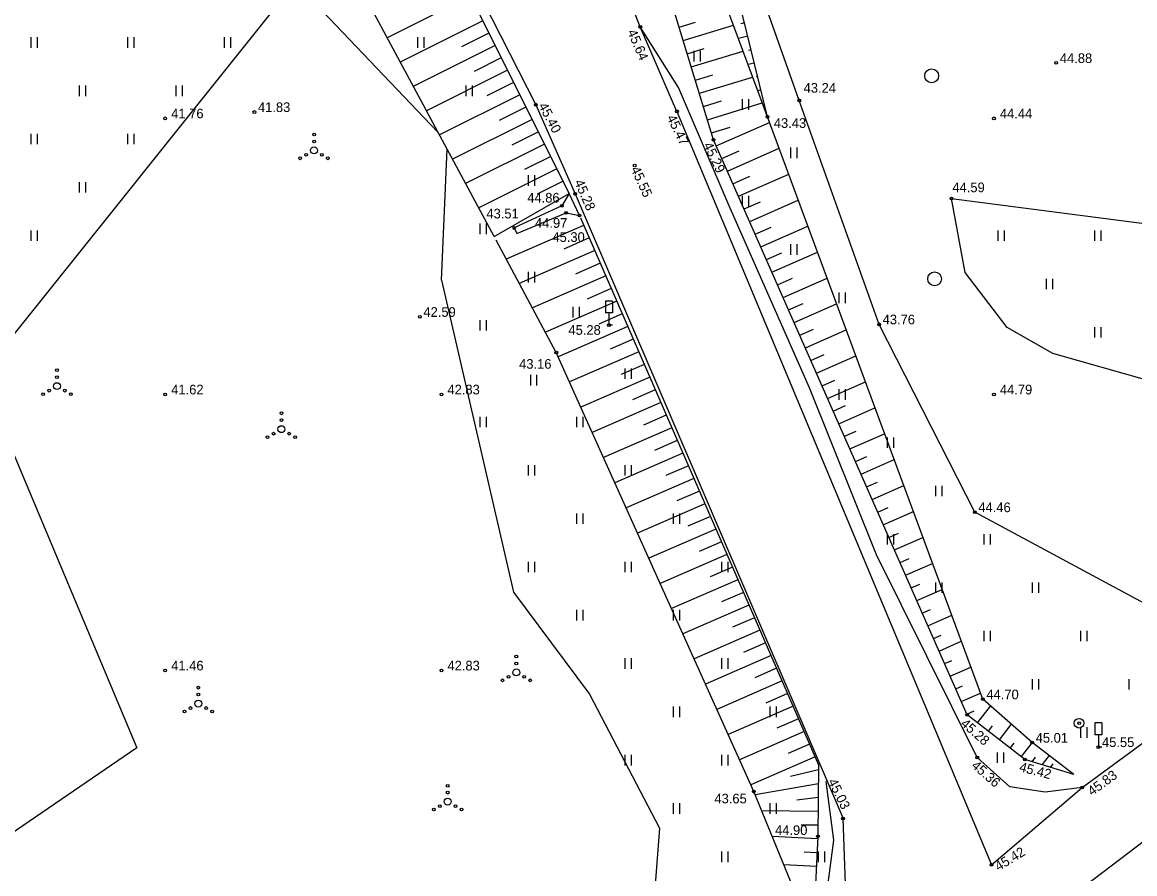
# Model space of a CAD drawing. Extents: x 642058 to 655509, y 6458707 to 6469679.
# Drawn here: x 644129.6 to 644210.2, y 6459325.3 to 6459387 of the extents above; entities that cross this region are included whole.
import ezdxf

# ---------------------------------------------------------------- set-up
doc = ezdxf.new("R2010")
doc.units = 0
for name, color, linetype in [('HALJASTUS', 7, 'Continuous'), ('HOONEDET', 7, 'Continuous'), ('KORGUS', 7, 'Continuous'), ('LIIKLUS', 7, 'Continuous'), ('MOOTKORG', 7, 'Continuous'), ('PIIRIMLEITUD', 7, 'Continuous'), ('RELJEEF', 7, 'Continuous'), ('TEE', 7, 'Continuous'), ('TRUUP', 7, 'Continuous')]:
    doc.layers.add(name, color=color, linetype=linetype)

msp = doc.modelspace()

# ---------------------------------------------------------------- linework, layer by layer
at = {"layer": 'HALJASTUS'}
for p, q in [((644130.272, 6459385.881), (644130.272, 6459385.119)), ((644130.728, 6459385.881), (644130.728, 6459385.119)), ((644137.272, 6459385.881), (644137.272, 6459385.119)), ((644137.728, 6459385.881), (644137.728, 6459385.119)), ((644144.272, 6459385.881), (644144.272, 6459385.119)), ((644144.728, 6459385.881), (644144.728, 6459385.119)), ((644158.272, 6459385.881), (644158.272, 6459385.119)), ((644158.728, 6459385.881), (644158.728, 6459385.119)), ((644178.272, 6459384.881), (644178.272, 6459384.119)), ((644178.728, 6459384.881), (644178.728, 6459384.119)), ((644133.772, 6459382.381), (644133.772, 6459381.619)), ((644134.228, 6459382.381), (644134.228, 6459381.619)), ((644140.772, 6459382.381), (644140.772, 6459381.619)), ((644141.228, 6459382.381), (644141.228, 6459381.619)), ((644161.772, 6459382.381), (644161.772, 6459381.619)), ((644162.228, 6459382.381), (644162.228, 6459381.619)), ((644181.772, 6459381.381), (644181.772, 6459380.619)), ((644182.228, 6459381.381), (644182.228, 6459380.619)), ((644130.272, 6459378.881), (644130.272, 6459378.119)), ((644130.728, 6459378.881), (644130.728, 6459378.119)), ((644137.272, 6459378.881), (644137.272, 6459378.119)), ((644137.728, 6459378.881), (644137.728, 6459378.119)), ((644185.272, 6459377.881), (644185.272, 6459377.119)), ((644185.728, 6459377.881), (644185.728, 6459377.119)), ((644166.272, 6459375.881), (644166.272, 6459375.119)), ((644166.728, 6459375.881), (644166.728, 6459375.119)), ((644133.772, 6459375.381), (644133.772, 6459374.619)), ((644134.228, 6459375.381), (644134.228, 6459374.619)), ((644181.772, 6459374.381), (644181.772, 6459373.619)), ((644182.228, 6459374.381), (644182.228, 6459373.619)), ((644130.272, 6459371.881), (644130.272, 6459371.119)), ((644130.728, 6459371.881), (644130.728, 6459371.119)), ((644162.772, 6459372.381), (644162.772, 6459371.619)), ((644163.228, 6459372.381), (644163.228, 6459371.619)), ((644200.272, 6459371.881), (644200.272, 6459371.119)), ((644200.728, 6459371.881), (644200.728, 6459371.119)), ((644207.272, 6459371.881), (644207.272, 6459371.119)), ((644207.728, 6459371.881), (644207.728, 6459371.119)), ((644185.272, 6459370.881), (644185.272, 6459370.119)), ((644185.728, 6459370.881), (644185.728, 6459370.119)), ((644166.272, 6459368.881), (644166.272, 6459368.119)), ((644166.728, 6459368.881), (644166.728, 6459368.119)), ((644203.772, 6459368.381), (644203.772, 6459367.619)), ((644204.228, 6459368.381), (644204.228, 6459367.619)), ((644188.772, 6459367.381), (644188.772, 6459366.619)), ((644189.228, 6459367.381), (644189.228, 6459366.619)), ((644169.507, 6459366.343), (644169.507, 6459365.582)), ((644169.962, 6459366.343), (644169.962, 6459365.582)), ((644162.772, 6459365.381), (644162.772, 6459364.619)), ((644163.228, 6459365.381), (644163.228, 6459364.619)), ((644207.272, 6459364.881), (644207.272, 6459364.119)), ((644207.728, 6459364.881), (644207.728, 6459364.119)), ((644166.435, 6459361.418), (644166.435, 6459360.656)), ((644166.89, 6459361.418), (644166.89, 6459360.656)), ((644173.272, 6459361.881), (644173.272, 6459361.119)), ((644173.728, 6459361.881), (644173.728, 6459361.119)), ((644188.772, 6459360.381), (644188.772, 6459359.619)), ((644189.228, 6459360.381), (644189.228, 6459359.619)), ((644162.772, 6459358.381), (644162.772, 6459357.619)), ((644163.228, 6459358.381), (644163.228, 6459357.619)), ((644169.772, 6459358.381), (644169.772, 6459357.619)), ((644170.228, 6459358.381), (644170.228, 6459357.619)), ((644192.272, 6459356.881), (644192.272, 6459356.119)), ((644192.728, 6459356.881), (644192.728, 6459356.119)), ((644166.272, 6459354.881), (644166.272, 6459354.119)), ((644166.728, 6459354.881), (644166.728, 6459354.119)), ((644173.272, 6459354.881), (644173.272, 6459354.119)), ((644173.728, 6459354.881), (644173.728, 6459354.119)), ((644195.772, 6459353.381), (644195.772, 6459352.619)), ((644196.228, 6459353.381), (644196.228, 6459352.619)), ((644169.772, 6459351.381), (644169.772, 6459350.619)), ((644170.228, 6459351.381), (644170.228, 6459350.619)), ((644176.772, 6459351.381), (644176.772, 6459350.619)), ((644177.228, 6459351.381), (644177.228, 6459350.619)), ((644192.272, 6459349.881), (644192.272, 6459349.119)), ((644192.728, 6459349.881), (644192.728, 6459349.119)), ((644199.272, 6459349.881), (644199.272, 6459349.119)), ((644199.728, 6459349.881), (644199.728, 6459349.119)), ((644166.272, 6459347.881), (644166.272, 6459347.119)), ((644166.728, 6459347.881), (644166.728, 6459347.119)), ((644173.272, 6459347.881), (644173.272, 6459347.119)), ((644173.728, 6459347.881), (644173.728, 6459347.119)), ((644180.272, 6459347.881), (644180.272, 6459347.119)), ((644180.728, 6459347.881), (644180.728, 6459347.119)), ((644195.772, 6459346.381), (644195.772, 6459345.619)), ((644196.228, 6459346.381), (644196.228, 6459345.619)), ((644202.772, 6459346.381), (644202.772, 6459345.619)), ((644203.228, 6459346.381), (644203.228, 6459345.619)), ((644169.772, 6459344.381), (644169.772, 6459343.619)), ((644170.228, 6459344.381), (644170.228, 6459343.619)), ((644176.772, 6459344.381), (644176.772, 6459343.619)), ((644177.228, 6459344.381), (644177.228, 6459343.619)), ((644199.272, 6459342.881), (644199.272, 6459342.119)), ((644199.728, 6459342.881), (644199.728, 6459342.119)), ((644206.272, 6459342.881), (644206.272, 6459342.119)), ((644206.728, 6459342.881), (644206.728, 6459342.119)), ((644173.272, 6459340.881), (644173.272, 6459340.119)), ((644173.728, 6459340.881), (644173.728, 6459340.119)), ((644180.272, 6459340.881), (644180.272, 6459340.119)), ((644180.728, 6459340.881), (644180.728, 6459340.119)), ((644202.772, 6459339.381), (644202.772, 6459338.619)), ((644203.228, 6459339.381), (644203.228, 6459338.619)), ((644209.772, 6459339.381), (644209.772, 6459338.619)), ((644176.772, 6459337.381), (644176.772, 6459336.619)), ((644177.228, 6459337.381), (644177.228, 6459336.619)), ((644183.772, 6459337.381), (644183.772, 6459336.619)), ((644184.228, 6459337.381), (644184.228, 6459336.619)), ((644206.272, 6459335.881), (644206.272, 6459335.119)), ((644206.728, 6459335.881), (644206.728, 6459335.119)), ((644200.242, 6459334.067), (644200.242, 6459333.306)), ((644200.697, 6459334.067), (644200.697, 6459333.306)), ((644173.272, 6459333.881), (644173.272, 6459333.119)), ((644173.728, 6459333.881), (644173.728, 6459333.119)), ((644180.272, 6459333.881), (644180.272, 6459333.119)), ((644180.728, 6459333.881), (644180.728, 6459333.119)), ((644176.772, 6459330.381), (644176.772, 6459329.619)), ((644177.228, 6459330.381), (644177.228, 6459329.619)), ((644183.772, 6459330.381), (644183.772, 6459329.619)), ((644184.228, 6459330.381), (644184.228, 6459329.619)), ((644180.272, 6459326.881), (644180.272, 6459326.119)), ((644180.728, 6459326.881), (644180.728, 6459326.119)), ((644187.272, 6459326.881), (644187.272, 6459326.119)), ((644187.728, 6459326.881), (644187.728, 6459326.119))]:
    msp.add_line(p, q, dxfattribs=at)
for points in [[(644191.681, 6459365.075), (644185.908, 6459381.304), (644177.524, 6459404.952), (644182.441, 6459415.805)], [(644159.742, 6459379), (644149.416, 6459389.87), (644126.81, 6459361.613), (644125.072, 6459360.309), (644095.511, 6459368.569), (644087.541, 6459354.947)], [(644159.994, 6459368.279), (644160.406, 6459377.763)], [(644159.994, 6459368.279), (644165.21, 6459345.674), (644170.717, 6459338.283), (644175.789, 6459328.575), (644175.064, 6459319.156), (644158.98, 6459309.882), (644151.01, 6459305.969), (644145.793, 6459296.116), (644134.635, 6459289.16)], [(644212.204, 6459344.159), (644198.612, 6459351.475), (644191.681, 6459365.075)]]:
    msp.add_lwpolyline(points, dxfattribs=at)
msp.add_lwpolyline([(644196.933, 6459374.2), (644213.873, 6459372.003), (644223.146, 6459371.828), (644221.327, 6459361.155), (644218.324, 6459360.082), (644211.246, 6459360.983), (644204.254, 6459362.956), (644200.951, 6459364.844), (644197.906, 6459368.833)], close=True, dxfattribs=at)
for centre, radius in [((644195.489, 6459383.084), 0.5), ((644150.774, 6459378.831), 0.1), ((644150.774, 6459378.331), 0.1), ((644150.774, 6459377.681), 0.25), ((644149.774, 6459377.106), 0.1), ((644150.209, 6459377.356), 0.1), ((644151.339, 6459377.356), 0.1), ((644151.774, 6459377.106), 0.1), ((644195.702, 6459368.371), 0.5), ((644132.158, 6459361.749), 0.1), ((644132.158, 6459360.599), 0.25), ((644132.158, 6459361.249), 0.1), ((644131.158, 6459360.024), 0.1), ((644131.593, 6459360.274), 0.1), ((644132.723, 6459360.274), 0.1), ((644133.158, 6459360.024), 0.1), ((644148.41, 6459358.631), 0.1), ((644148.41, 6459358.131), 0.1), ((644148.41, 6459357.481), 0.25), ((644147.41, 6459356.906), 0.1), ((644147.845, 6459357.156), 0.1), ((644148.975, 6459357.156), 0.1), ((644149.41, 6459356.906), 0.1), ((644165.415, 6459341.011), 0.1), ((644165.415, 6459340.511), 0.1), ((644164.85, 6459339.536), 0.1), ((644165.415, 6459339.861), 0.25), ((644165.98, 6459339.536), 0.1), ((644142.393, 6459338.752), 0.1), ((644164.415, 6459339.286), 0.1), ((644166.415, 6459339.286), 0.1), ((644142.393, 6459338.252), 0.1), ((644141.828, 6459337.277), 0.1), ((644142.393, 6459337.602), 0.25), ((644142.958, 6459337.277), 0.1), ((644141.393, 6459337.027), 0.1), ((644143.393, 6459337.027), 0.1), ((644160.447, 6459331.648), 0.1), ((644160.447, 6459331.148), 0.1), ((644159.447, 6459329.923), 0.1), ((644159.882, 6459330.173), 0.1), ((644160.447, 6459330.498), 0.25), ((644161.012, 6459330.173), 0.1), ((644161.447, 6459329.923), 0.1)]:
    msp.add_circle(centre, radius, dxfattribs=at)
at = {"layer": 'HOONEDET'}
msp.add_lwpolyline([(644169.249, 6459374.551), (644168.71, 6459373.661), (644165.262, 6459372.058), (644165.453, 6459371.659), (644169.023, 6459373.156), (644169.984, 6459372.958), (644169.249, 6459374.551)], dxfattribs=at)
at = {"layer": 'KORGUS'}
for centre in [(644174.391, 6459386.628), (644174.393, 6459386.628), (644204.509, 6459384.015), (644166.832, 6459380.99), (644185.908, 6459381.304), (644140, 6459380), (644146.451, 6459380.459), (644177.049, 6459380.506), (644183.598, 6459380.116), (644200, 6459380), (644179.702, 6459378.446), (644173.986, 6459376.587), (644169.681, 6459374.524), (644196.933, 6459374.2), (644168.71, 6459373.661), (644169.023, 6459373.156), (644169.984, 6459372.958), (644165.262, 6459372.058), (644158.427, 6459365.621), (644172.125, 6459365.011), (644191.681, 6459365.075), (644168.312, 6459363.042), (644140, 6459360), (644160, 6459360), (644200, 6459360), (644198.612, 6459351.475), (644140, 6459340), (644160, 6459340), (644199.188, 6459337.913), (644198.058, 6459336.785), (644206.162, 6459336.178), (644202.758, 6459334.773), (644207.56, 6459334.446), (644198.793, 6459333.69), (644202.235, 6459333.553), (644206.392, 6459331.528), (644182.609, 6459331.22), (644189.072, 6459329.281), (644187.258, 6459327.981), (644199.828, 6459325.911)]:
    msp.add_circle(centre, 0.1, dxfattribs=at)
at = {"layer": 'LIIKLUS'}
for p, q in [((644171.875, 6459366.761), (644171.875, 6459365.911)), ((644172.375, 6459366.761), (644171.875, 6459366.761)), ((644172.375, 6459366.761), (644172.375, 6459365.911)), ((644172.375, 6459365.911), (644171.875, 6459365.911)), ((644172.125, 6459365.911), (644172.125, 6459365.011)), ((644172.375, 6459365.011), (644172.125, 6459365.011)), ((644207.31, 6459336.196), (644207.31, 6459335.346)), ((644207.81, 6459336.196), (644207.31, 6459336.196)), ((644207.81, 6459336.196), (644207.81, 6459335.346)), ((644207.81, 6459335.346), (644207.31, 6459335.346)), ((644207.56, 6459335.346), (644207.56, 6459334.446)), ((644207.81, 6459334.446), (644207.56, 6459334.446))]:
    msp.add_line(p, q, dxfattribs=at)
at = {"layer": 'PIIRIMLEITUD'}
msp.add_circle((644206.162, 6459336.178), 0.35, dxfattribs=at)
at = {"layer": 'RELJEEF'}
for p, q in [((644162.089, 6459388.86), (644156.066, 6459385.846)), ((644162.984, 6459387.071), (644157.012, 6459384.083)), ((644177.212, 6459386.6), (644178.402, 6459386.964)), ((644177.504, 6459385.644), (644181.133, 6459386.752)), ((644181.935, 6459386.916), (644181.671, 6459386.851)), ((644163.431, 6459386.177), (644161.45, 6459385.185)), ((644182.172, 6459385.945), (644181.494, 6459385.779)), ((644163.879, 6459385.282), (644157.959, 6459382.32)), ((644177.796, 6459384.687), (644179.025, 6459385.063)), ((644178.088, 6459383.731), (644181.83, 6459384.874)), ((644182.41, 6459384.973), (644182.222, 6459384.927)), ((644164.326, 6459384.388), (644162.362, 6459383.405)), ((644182.647, 6459384.002), (644182.195, 6459383.891)), ((644164.774, 6459383.494), (644158.906, 6459380.557)), ((644178.38, 6459382.775), (644179.647, 6459383.161)), ((644165.221, 6459382.6), (644163.274, 6459381.625)), ((644178.672, 6459381.818), (644182.528, 6459382.996)), ((644182.885, 6459383.03), (644182.772, 6459383.003)), ((644165.669, 6459381.705), (644159.852, 6459378.795)), ((644183.123, 6459382.059), (644182.897, 6459382.004)), ((644166.116, 6459380.811), (644164.186, 6459379.845)), ((644178.964, 6459380.862), (644180.269, 6459381.26)), ((644179.257, 6459379.905), (644183.226, 6459381.118)), ((644183.36, 6459381.088), (644183.322, 6459381.078)), ((644166.564, 6459379.917), (644160.799, 6459377.032)), ((644179.549, 6459378.949), (644180.891, 6459379.359)), ((644179.893, 6459378.012), (644183.748, 6459379.71)), ((644167.011, 6459379.022), (644165.098, 6459378.065)), ((644167.459, 6459378.128), (644161.746, 6459375.269)), ((644180.297, 6459377.097), (644181.563, 6459377.655)), ((644180.7, 6459376.182), (644184.442, 6459377.831)), ((644167.906, 6459377.234), (644166.01, 6459376.285)), ((644168.354, 6459376.339), (644162.692, 6459373.507)), ((644181.506, 6459374.352), (644185.136, 6459375.951)), ((644168.801, 6459375.445), (644166.923, 6459374.505)), ((644181.103, 6459375.267), (644182.332, 6459375.808)), ((644163.806, 6459371.432), (644169.249, 6459374.551)), ((644181.909, 6459373.437), (644183.101, 6459373.962)), ((644182.313, 6459372.521), (644185.831, 6459374.072)), ((644170.293, 6459372.249), (644164.679, 6459369.807)), ((644182.716, 6459371.606), (644183.87, 6459372.115)), ((644183.119, 6459370.691), (644186.525, 6459372.192)), ((644170.692, 6459371.332), (644168.846, 6459370.529)), ((644171.09, 6459370.415), (644165.628, 6459368.039)), ((644183.522, 6459369.776), (644184.639, 6459370.268)), ((644183.925, 6459368.861), (644187.219, 6459370.312)), ((644171.489, 6459369.498), (644169.694, 6459368.717)), ((644171.888, 6459368.582), (644166.578, 6459366.271)), ((644184.329, 6459367.946), (644185.408, 6459368.421)), ((644184.732, 6459367.031), (644187.914, 6459368.433)), ((644172.287, 6459367.665), (644170.542, 6459366.905)), ((644172.686, 6459366.748), (644167.527, 6459364.503)), ((644185.135, 6459366.116), (644186.177, 6459366.575)), ((644185.538, 6459365.201), (644188.608, 6459366.553)), ((644173.085, 6459365.831), (644171.391, 6459365.093)), ((644173.484, 6459364.914), (644168.454, 6459362.725)), ((644185.941, 6459364.285), (644186.946, 6459364.728)), ((644186.345, 6459363.37), (644189.302, 6459364.673)), ((644173.883, 6459363.997), (644172.21, 6459363.269)), ((644174.282, 6459363.08), (644169.274, 6459360.901)), ((644186.748, 6459362.455), (644187.715, 6459362.881)), ((644187.151, 6459361.54), (644189.997, 6459362.794)), ((644174.681, 6459362.163), (644173.015, 6459361.438)), ((644175.08, 6459361.246), (644170.094, 6459359.076)), ((644187.554, 6459360.625), (644188.484, 6459361.035)), ((644187.957, 6459359.71), (644190.691, 6459360.914)), ((644175.479, 6459360.329), (644173.821, 6459359.607)), ((644175.878, 6459359.412), (644170.913, 6459357.252)), ((644188.361, 6459358.795), (644189.253, 6459359.188)), ((644188.764, 6459357.88), (644191.385, 6459359.035)), ((644176.277, 6459358.495), (644174.626, 6459357.776)), ((644176.676, 6459357.578), (644171.733, 6459355.427)), ((644189.167, 6459356.965), (644190.022, 6459357.341)), ((644177.075, 6459356.661), (644175.431, 6459355.946)), ((644189.57, 6459356.049), (644192.08, 6459357.155)), ((644177.474, 6459355.744), (644172.553, 6459353.603)), ((644189.973, 6459355.134), (644190.791, 6459355.495)), ((644190.377, 6459354.219), (644192.774, 6459355.275)), ((644177.873, 6459354.827), (644176.236, 6459354.115)), ((644178.272, 6459353.91), (644173.372, 6459351.778)), ((644190.78, 6459353.304), (644191.56, 6459353.648)), ((644191.183, 6459352.389), (644193.468, 6459353.396)), ((644178.671, 6459352.993), (644177.041, 6459352.284)), ((644179.07, 6459352.076), (644174.192, 6459349.954)), ((644191.586, 6459351.474), (644192.329, 6459351.801)), ((644179.469, 6459351.159), (644177.847, 6459350.453)), ((644191.989, 6459350.559), (644194.163, 6459351.516)), ((644179.868, 6459350.242), (644175.012, 6459348.129)), ((644180.267, 6459349.325), (644178.652, 6459348.623)), ((644192.393, 6459349.644), (644193.098, 6459349.955)), ((644192.796, 6459348.729), (644194.857, 6459349.637)), ((644180.666, 6459348.408), (644175.831, 6459346.305)), ((644193.199, 6459347.813), (644193.867, 6459348.108)), ((644193.602, 6459346.898), (644195.551, 6459347.757)), ((644181.065, 6459347.491), (644179.457, 6459346.792)), ((644181.464, 6459346.574), (644176.651, 6459344.48)), ((644194.005, 6459345.983), (644194.636, 6459346.261)), ((644181.863, 6459345.657), (644180.262, 6459344.961)), ((644194.409, 6459345.068), (644196.246, 6459345.877)), ((644182.262, 6459344.741), (644177.471, 6459342.656)), ((644182.661, 6459343.824), (644181.067, 6459343.13)), ((644194.812, 6459344.153), (644195.405, 6459344.415)), ((644195.215, 6459343.238), (644196.94, 6459343.998)), ((644183.06, 6459342.907), (644178.291, 6459340.831)), ((644195.618, 6459342.323), (644196.174, 6459342.568)), ((644196.021, 6459341.408), (644197.634, 6459342.118)), ((644183.459, 6459341.99), (644181.873, 6459341.3)), ((644183.858, 6459341.073), (644179.11, 6459339.007)), ((644196.425, 6459340.493), (644196.944, 6459340.721)), ((644184.257, 6459340.156), (644182.678, 6459339.469)), ((644196.828, 6459339.577), (644198.328, 6459340.239)), ((644184.656, 6459339.239), (644179.93, 6459337.183)), ((644197.231, 6459338.662), (644197.713, 6459338.875)), ((644185.055, 6459338.322), (644183.483, 6459337.638)), ((644197.634, 6459337.747), (644199.023, 6459338.359)), ((644185.454, 6459337.405), (644180.75, 6459335.358)), ((644198.808, 6459336.205), (644199.749, 6459337.42)), ((644185.853, 6459336.488), (644184.288, 6459335.807)), ((644198.037, 6459336.832), (644198.566, 6459337.065)), ((644199.599, 6459335.593), (644199.9, 6459335.981)), ((644200.39, 6459334.981), (644201.253, 6459336.096)), ((644186.252, 6459335.571), (644181.569, 6459333.534)), ((644186.651, 6459334.654), (644185.093, 6459333.976)), ((644201.181, 6459334.369), (644201.456, 6459334.724)), ((644187.05, 6459333.737), (644182.389, 6459331.709)), ((644202.762, 6459333.39), (644203.011, 6459333.711)), ((644204.087, 6459332.981), (644204.292, 6459333.246)), ((644187.296, 6459332.789), (644185.28, 6459332.324)), ((644187.288, 6459331.789), (644182.702, 6459330.995)), ((644187.28, 6459330.789), (644185.724, 6459330.613)), ((644187.272, 6459329.789), (644183.185, 6459329.821)), ((644187.264, 6459328.789), (644186.042, 6459328.799)), ((644187.248, 6459327.789), (644183.952, 6459327.959)), ((644187.197, 6459326.791), (644186.256, 6459326.839)), ((644187.145, 6459325.792), (644184.795, 6459325.913))]:
    msp.add_line(p, q, dxfattribs=at)
for points in [[(644205.783, 6459332.456), (644202.235, 6459333.553), (644198.058, 6459336.785), (644179.702, 6459378.446), (644164.695, 6459427.582), (644166.101, 6459428.699), (644165.854, 6459431.119), (644197.251, 6459451.994), (644198.974, 6459451.482), (644200.961, 6459452.696), (644201.146, 6459454.51), (644251.515, 6459478.362), (644307.404, 6459505.805), (644346.97, 6459525.893), (644383.14, 6459542.181), (644419.667, 6459560.873), (644436.709, 6459570.792)], [(644205.783, 6459332.456), (644202.758, 6459334.773), (644199.188, 6459337.913), (644183.598, 6459380.116), (644172.255, 6459410.652), (644172.553, 6459412.106), (644171.149, 6459414.942), (644173.64, 6459433.2), (644174.882, 6459434.857), (644183.275, 6459441.249), (644199.28, 6459449.73), (644203.544, 6459452.168), (644252.541, 6459476.244), (644308.342, 6459504.313), (644347.751, 6459524.358), (644383.93, 6459541.04), (644420.763, 6459559.296), (644437.391, 6459569.569)], [(644183.598, 6459380.116), (644177.524, 6459404.952), (644177.802, 6459411.936), (644178.365, 6459435.543), (644183.872, 6459440.185), (644189.468, 6459442.584)], [(644082.964, 6459399.959), (644086.107, 6459401.586), (644088.132, 6459400.79), (644089.687, 6459401.728), (644090.122, 6459403.566), (644104.808, 6459410.17), (644125.875, 6459419.136), (644131.567, 6459420.013), (644137.348, 6459419.355), (644142.401, 6459416.834), (644147.014, 6459413.45), (644151.002, 6459409.325), (644153.975, 6459404.459), (644161.605, 6459389.827), (644169.249, 6459374.551)], [(644163.806, 6459371.432), (644147.476, 6459401.841), (644145.685, 6459405.511), (644135.986, 6459414.128), (644116.915, 6459409.087), (644084.778, 6459394.083)], [(644170.054, 6459372.798), (644187.299, 6459333.164), (644187.258, 6459327.981), (644187.054, 6459324.027), (644181.651, 6459315.634), (644173.169, 6459308.359), (644137.887, 6459282.635)], [(644137.031, 6459283.886), (644171.123, 6459310.053), (644179.5, 6459317.173), (644185.515, 6459324.166), (644182.609, 6459331.22), (644168.312, 6459363.042), (644163.95, 6459371.165)], [(644202.758, 6459334.773), (644202.758, 6459334.773), (644201.972, 6459333.757)], [(644204, 6459333.849), (644204, 6459333.849), (644203.474, 6459333.17)]]:
    msp.add_lwpolyline(points, dxfattribs=at)
at = {"layer": 'TEE'}
for points in [[(644177.049, 6459380.506), (644174.393, 6459386.628), (644167.558, 6459403.918), (644164.193, 6459414.101), (644162.92, 6459421.31), (644163.444, 6459429.608)], [(644105.965, 6459411.776), (644126.007, 6459420.048), (644130.183, 6459420.565), (644134.145, 6459420.597), (644137.338, 6459420.065), (644140.365, 6459418.972), (644143.753, 6459417.032), (644147.855, 6459413.88), (644150.607, 6459410.974), (644154.068, 6459406.067), (644166.832, 6459380.99), (644169.681, 6459374.524), (644189.072, 6459329.281)], [(644206.392, 6459331.528), (644203.7, 6459331.175), (644201.15, 6459331.575), (644198.793, 6459333.69), (644191.5, 6459348.375), (644186.65, 6459360.475), (644180.9, 6459373.5), (644177.15, 6459382.225), (644174.391, 6459386.628)], [(644177.049, 6459380.506), (644199.828, 6459325.911), (644206.392, 6459331.528), (644211.288, 6459335.126), (644240.643, 6459357.51)], [(644244.438, 6459352.755), (644215.022, 6459330.786), (644201.948, 6459320.846), (644206.19, 6459303.963), (644207.175, 6459291.435), (644206.676, 6459278.784)], [(644187.837, 6459331.955), (644188.371, 6459327.71), (644187.816, 6459323.487), (644186.43, 6459319.05), (644183.998, 6459315.509), (644181.524, 6459312.651), (644167.796, 6459302.386), (644163.512, 6459298.846), (644139.592, 6459280.785)], [(644140.289, 6459279.129), (644185.443, 6459314.399), (644188.31, 6459319.641), (644189.257, 6459324.505), (644189.072, 6459329.281)]]:
    msp.add_lwpolyline(points, dxfattribs=at)
at = {"layer": 'TRUUP'}
msp.add_lwpolyline([(642466.682, 6458855.175), (642934.53, 6458994.827), (643306.055, 6459107.148), (643714.038, 6459229.653), (643911.891, 6459291.859), (644068.213, 6459351.593), (644121.124, 6459374.478), (644137.937, 6459334.402), (644113.772, 6459317.856), (644142.02, 6459276.6), (644140.136, 6459249.665), (644170.268, 6459235.344), (644185.103, 6459227.802), (644230.07, 6459205.939), (644260.022, 6459285.827), (644212.009, 6459416.334), (644324.49, 6459470.413), (644463.697, 6459543.815), (644492.341, 6459562.429)], dxfattribs=at)

# ---------------------------------------------------------------- texts
at = {"layer": 'KORGUS'}
for s, p in [('41.76', (644140.43, 6459380)), ('44.44', (644200.43, 6459380)), ('41.62', (644140.43, 6459360)), ('42.83', (644160.43, 6459360)), ('44.79', (644200.43, 6459360)), ('41.46', (644140.43, 6459340)), ('42.83', (644160.43, 6459340))]:
    msp.add_text(s, height=0.7, dxfattribs=at).set_placement(p)
at = {"layer": 'MOOTKORG'}
for s, rotation, p in [(' 45.64', 293.25136, (644173.34, 6459386.51)), (' 45.40', 297.98784, (644166.87, 6459381.15)), (' 45.47', 296.37533, (644176.17, 6459380.29)), (' 45.29', 295.67139, (644178.82, 6459378.31)), (' 45.55', 294.5715, (644173.58, 6459376.57)), (' 45.28', 293.45161, (644169.5, 6459375.63)), (' 45.28', 318.62507, (644197.34, 6459336.23)), (' 45.36', 318.82631, (644198.12, 6459333.19)), (' 45.42', 345.56265, (644201.53, 6459332.77)), (' 45.83', 36.11615, (644206.89, 6459330.73)), (' 45.03', 296.35532, (644187.84, 6459332.19)), (' 45.42', 31.35844, (644200.11, 6459325.31))]:
    msp.add_text(s, height=0.7, rotation=rotation, dxfattribs=at).set_placement(p)
for s, p in [(' 44.88', (644204.51, 6459384.01)), (' 43.24', (644185.96, 6459381.86)), (' 41.83', (644146.45, 6459380.46)), (' 43.43', (644183.8, 6459379.31)), (' 44.59', (644196.73, 6459374.65)), (' 44.86', (644165.95, 6459373.9)), (' 43.51', (644162.99, 6459372.75)), (' 44.97', (644166.51, 6459372.07)), (' 45.30', (644167.77, 6459371.05)), (' 42.59', (644158.43, 6459365.62)), (' 43.76', (644191.68, 6459365.08)), (' 45.28', (644168.93, 6459364.32)), (' 43.16', (644165.36, 6459361.86)), (' 44.46', (644198.61, 6459351.47)), (' 44.70', (644199.19, 6459337.91)), (' 45.01', (644202.76, 6459334.77)), (' 45.55', (644207.56, 6459334.45)), (' 43.65', (644179.5, 6459330.37)), (' 44.90', (644183.89, 6459328.08))]:
    msp.add_text(s, height=0.7, dxfattribs=at).set_placement(p)

doc.saveas('drawing.dxf')
